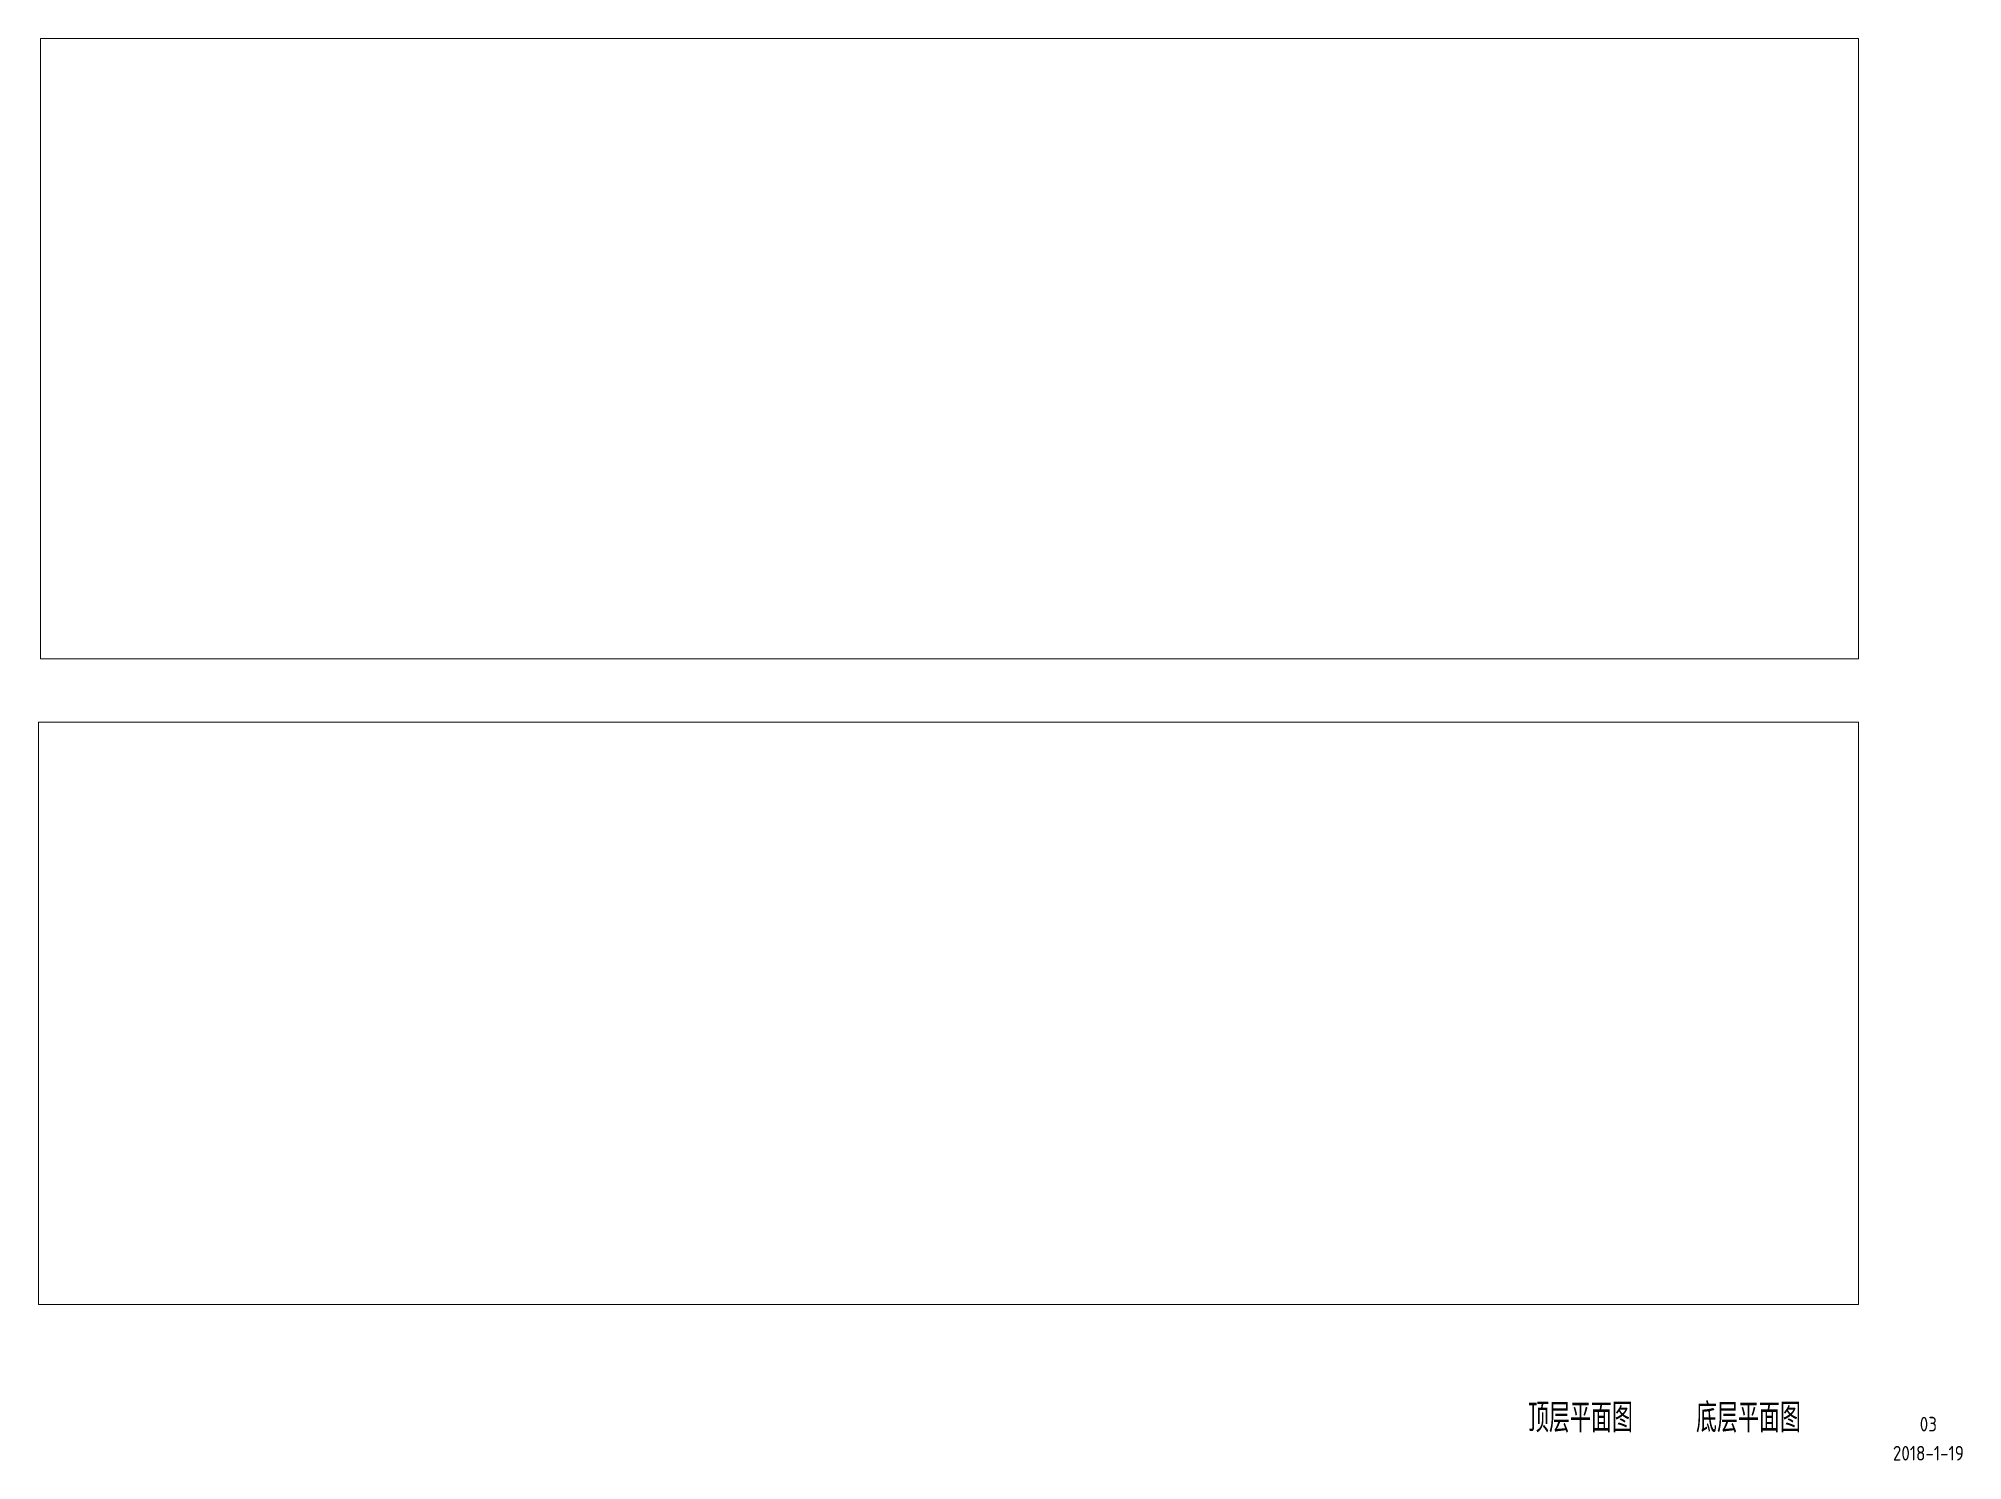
# Paper-space layout 'A' of a CAD drawing. Extents: x 55 to 583, y 12 to 403.
import ezdxf

# ---------------------------------------------------------------- set-up
doc = ezdxf.new("R2010")
doc.units = 0
doc.header["$LTSCALE"] = 10
doc.header["$MEASUREMENT"] = 0
doc.styles.get("Standard").update_dxf_attribs({"font": 'gbenor.shx', "bigfont": 'gbcbig.shx'})

psp = doc.layouts.new('A')

# ---------------------------------------------------------------- texts
at = {"attachment_point": 5}
for s, width, insert, char_height in [('顶层平面图    底层平面图', 95, (501.5, 23.69), 8), ('03', 20, (574, 22), 4), ('2018-1-19', 20, (574, 14), 4)]:
    psp.add_mtext_dynamic_manual_height_columns(s, width=width, gutter_width=1750, heights=[0], dxfattribs=dict(at, insert=insert, char_height=char_height))

# ---------------------------------------------------------------- viewports
at = {"layer": 'Defpoints', "view_target_point": (36876.26, 45120.7)}
psp.add_viewport(center=(305.08, 317.49), size=(499.43, 170.3949), view_center_point=(-161.28, 2604.1), view_height=25432.0713, dxfattribs=at)
psp.add_viewport(center=(304.79, 134.88), size=(500, 160), view_center_point=(112.85, -52674.74), view_height=23880.5972, status=3, dxfattribs=at)

doc.saveas('drawing.dxf')
